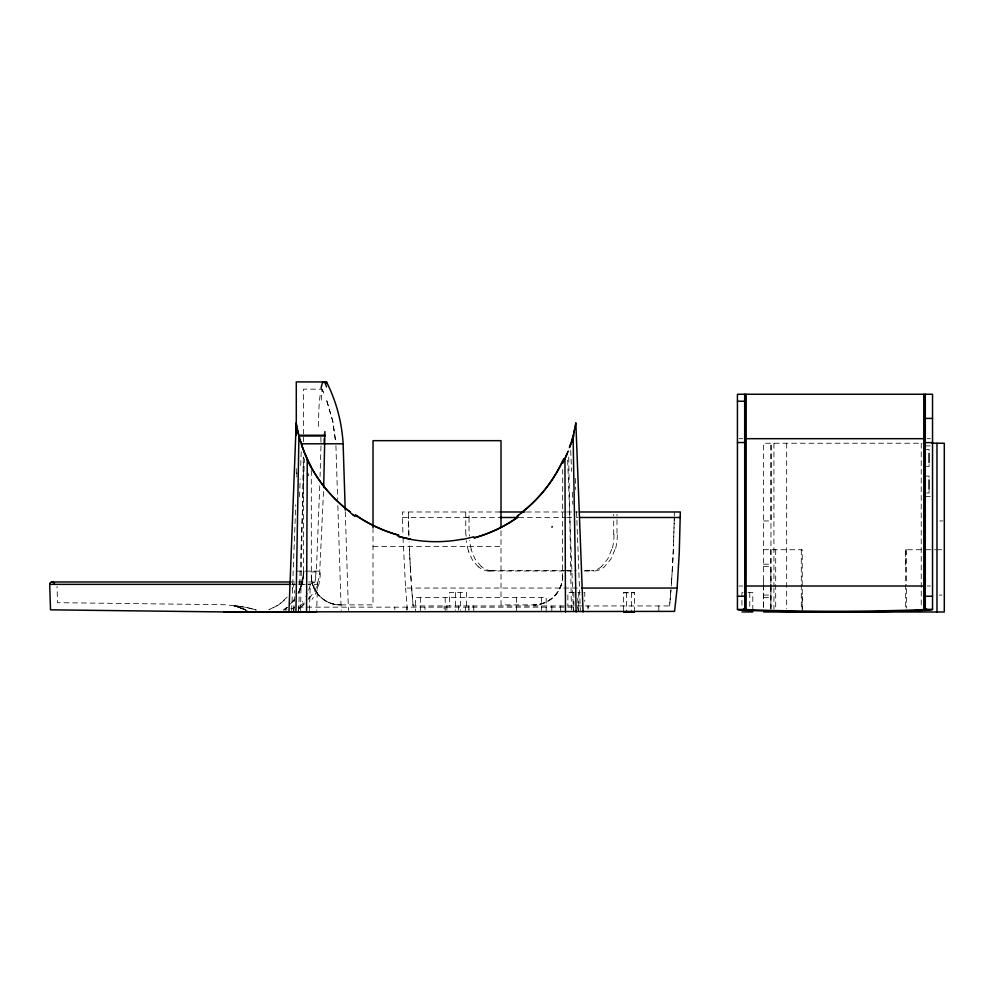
<?xml version="1.0" encoding="UTF-8"?>
<svg xmlns="http://www.w3.org/2000/svg" width="994" height="994" viewBox="0 0 994 994"><rect width="100%" height="100%" fill="white"/><g stroke="black" fill="none" stroke-linecap="round" stroke-linejoin="round"><path stroke-width="0.75" stroke-dasharray="4.97 3.73" d="M303.543 571.55L303.543 457.016M408.832 534.685L408.435 512.32M468.907 610.478L468.907 608.962M468.907 607.458L468.907 605.942L468.907 611.981M588.063 608.962L588.063 605.942L588.063 611.981M613.683 534.586L613.683 519.589M763.616 585.304L763.616 609.024L763.616 443.237L922.109 443.237M763.616 583.826L763.616 580.856M770.872 608.974L770.872 584.87M770.872 583.366L770.872 569.798M802.257 609.16L802.257 596.425M905.658 565.3L905.658 549.732L924.693 549.732M300.586 610.54L303.307 457.141M674.255 520.297L674.305 517.427M674.267 518.856L673.485 546.166M674.193 523.179L673.112 554.789M320.975 445.971L320.056 476.461M309.432 610.589L310.277 584.124L315.21 581.962L316.875 582.67L317.521 584.348L316.688 610.453M319.745 485.743L316.34 571.96L308.339 571.96M291.677 610.589L295.74 504.828M296.808 476.996L296.97 472.821M293.826 610.453L294.584 590.56M299.517 496.814L300.2 478.872M300.71 465.416L301.281 450.456M298.647 610.564L304.437 458.706M323.51 491.545L319.496 576.271L315.496 589.802L308.078 599.916M673.373 549.048L672.416 568.034M562.592 578.508L562.703 469.553M321.273 400.135L321.969 389.176L303.543 389.151L303.543 434.043M672.975 557.659L671.633 580.347M672.329 569.574L671.198 586.51L671.534 581.888M670.751 592.523L670.913 590.287M670.975 589.541L669.621 605.942L413.106 605.942L412.821 602.588M670.565 594.76L670.105 600.351M669.919 602.588L669.621 605.942M302.661 580.595L303.22 576.98L300.486 588.299L303.257 576.607A36.38 26.788 83.2 0 0 303.679 571.972M315.893 577.303L313.644 587.827M302.524 581.291L303.22 576.98M611.695 549.359L607.806 558.864L601.432 566.692M614.913 549.607L610.863 559.162L604.19 567.027A20.253 18.675 79.5 0 1 593.53 571.103M294.448 583.59L292.087 589.467M561.585 583.876C558.268 596.04 546.327 605.048 533.728 604.886L501.013 604.886L501.013 528.013M300.486 588.299L301.319 585.876M300.437 588.411L298.188 593.443M309.88 596.524L308.078 599.382M293.603 600.637L294.485 599.457L290.72 604.041M287.167 597.096L278.606 604.948L268.305 610.005M304.313 603.942L300.35 607.446L301.17 606.812M303.717 604.538L301.368 606.638M284.458 600.09L278.606 604.948L269.125 609.732M286.931 607.483L283.973 610.03M283.986 609.918L287.278 607.272M300.312 607.471L299.132 608.34L299.654 607.968M304.35 602.898L298.088 606.377M298.523 608.75L299.07 608.378L298.411 608.837M294.323 607.831L290.782 608.912M287.129 609.769L285.464 610.105M465.751 517.539L469.044 517.439L469.044 511.985M739.089 438.689L742.841 438.689M927.129 438.689L930.459 438.689M925.29 445.908L931.092 445.908M925.29 449.536L929.055 449.536L929.055 452.009M926.545 466.447L929.055 466.447L929.055 464.546M925.29 476.101L929.055 476.101L929.055 478.574M926.545 493.012L929.055 493.012L929.055 490.527M925.29 496.627L931.092 496.627M500.156 511.985L402.396 511.985L402.955 535.903M526.36 511.985L565.549 511.985M566.655 511.985L577.936 511.985M402.396 517.489L500.144 517.439M518.719 517.439L565.226 517.489M566.655 517.489L575.29 517.489M576.396 517.439L577.936 517.439M763.616 520.943L771.033 520.943L771.033 443.237L770.934 586.373M939.852 520.943L942.821 520.943M373.011 546.402L501.013 546.402M763.616 549.732L802.22 549.732L802.257 611.981M926.197 549.732L932.223 549.732M934.422 549.732L935.64 549.732M936.895 549.732L941.604 549.732M763.616 564.219L770.872 564.219M763.616 566.642L770.872 566.642M491.508 570.631L564.778 570.631M566.021 570.631L576.122 570.631M584.957 570.631L591.219 570.631M489.21 571.003L565.847 571.003M567.164 571.003L573.762 571.003M584.323 571.003L593.517 571.003M296.287 571.115L303.692 571.115M305.183 571.115L319.981 571.115M303.53 571.96L304.338 571.96M293.031 581.962L294.796 581.962M298.113 581.962L303.915 581.962M308.562 581.962L315.21 581.962A2.311 2.311 0 0 1 317.521 584.348L308.115 584.348M292.261 584.124L293.826 584.124M298.125 584.124L304.823 584.124M308.413 584.124L310.277 584.124M291.64 584.348L306.736 584.348M739.089 586.013L742.841 586.013M927.129 586.013L930.459 586.013M403.005 537.443L405.589 588.05L580.074 588.05M574.01 592.449L567.872 592.449L567.872 605.942M577.849 592.449L580.21 592.449M583.838 592.449L584.783 592.449L584.783 601.445M743.015 592.635L741.946 592.635L741.934 607.496M748.047 592.635L752.793 592.635L752.806 610.465M623.611 592.772L634.458 592.772M763.616 595.083L770.872 595.083M939.318 595.083L942.039 595.083M763.616 597.493L770.872 597.493M293.789 607.148L294.51 607.148M298.113 607.148L574.159 607.148M577.738 607.148L578.259 610.167M234.162 605.793L224.955 604.725L57.54 602.675L57.018 586.435M235.665 605.942L234.012 605.781L240.088 607.52M236.41 606.017C229.8 604.812 242.946 608.34 240.623 607.719M236.112 605.98L237.144 606.091M236.845 606.067L237.578 606.141M237.293 606.116L238.311 606.228M238.026 606.191L247.668 607.732M238.535 606.253L239.268 606.34M239.641 606.39L240.747 606.539M241.033 606.576L241.89 606.7M242.163 606.75L243.008 606.874M243.294 606.924L244.164 607.061M244.822 607.185L245.593 607.322M247.021 607.595L256.278 610.08M248.699 607.955L249.792 608.204M235.454 606.116L234.41 605.868L237.243 606.601M250.239 608.316L251.134 608.539M235.814 606.203L245.903 610.055L244.723 609.471M251.432 608.614L252.451 608.887M252.749 608.974L256.117 610.03M245.481 609.881L236.684 606.439L245.419 609.807L241.865 608.204L242.461 608.452M236.684 606.439L245.63 609.956M238.411 606.949L248.04 611.335M243.48 608.887L244.189 609.21M478.536 567.027L472.659 560.442L468.249 551.036M481.295 566.692L474.921 558.864L471.032 549.359M326.914 401.004L332.804 421.381L335.748 442.218M326.753 400.657L332.804 421.381L335.748 442.603M311.445 578.508C312.464 593.02 325.771 605.172 340.308 604.886L373.011 604.886L373.011 529.553M311.321 575.911C311.097 591.393 324.814 605.122 340.308 604.886A28.975 28.975 0 0 1 311.321 575.911L311.321 468.795M413.106 605.942L411.988 592.523M407.403 609.881L405.589 588.05M412.622 600.351L411.305 583.428M411.814 590.287L410.398 569.574M411.094 580.347L409.242 546.178M410.311 568.034L409.081 541.867M320.851 437.31L321.012 442.305M575.277 478.387L575.7 489.52M576.557 511.786L580.347 610.589M577.738 598.214L578.21 610.453M570.742 450.456L571.538 471.392M572.345 492.328L572.805 504.293M567.649 460.123L573.389 610.564M345.278 511.686L348.447 610.465M335.922 445.623L337.649 499.572M337.836 505.573L341.19 610.478M408.894 536.114L408.422 517.439M568.717 457.141L571.438 610.54M444.107 605.942L444.132 608.962M469.044 517.439L469.044 534.586M921.239 443.237L921.239 607.346M906.627 549.732L906.627 584.745M906.627 588.647L906.627 608.092M905.658 549.732L905.658 609.16M801.301 549.732L801.301 608.949M786.676 443.237L786.676 608.887M775.693 549.732L775.693 608.949M773.928 443.237L773.928 586.373M773.928 587.876L773.928 608.974M770.934 587.876L770.934 608.974M770.872 549.732L770.872 611.981M749.787 592.635L749.787 610.465M674.305 511.985L674.305 516.06M658.798 605.942L658.798 611.981M634.47 612.093L634.47 592.635L623.611 592.635L623.598 612.093M631.451 592.635L631.451 612.093M626.618 592.635L626.618 612.093M616.976 514.37L616.976 515.737M616.976 519.688L616.976 534.772M613.683 514.37L613.683 515.737M578.744 592.449L578.744 610.478M573.911 592.449L573.911 610.478M573.439 607.148L573.439 610.167M560.678 605.942L560.678 611.981M551.832 605.942L551.832 611.981M546.191 611.981L546.191 597.493L415.504 597.493L415.504 611.981M541.37 597.493L541.37 610.527M516.47 597.493L516.47 611.981M473.74 605.942L473.74 611.981M466.434 605.942L466.434 592.449L449.536 592.449L449.536 605.942M465.751 511.985L465.751 534.772M465.639 607.148L465.639 611.981M460.396 592.449L460.396 610.478M458.569 605.942L458.569 610.092M455.575 592.449L455.575 610.478M446.915 605.942L446.915 610.092M445.225 597.493L445.225 610.527M424.972 607.148L424.972 609.571M420.325 597.493L420.325 611.981M406.384 607.148L406.384 610.167M394.78 607.148L394.78 609.571M303.543 436.851L303.543 442.044M298.585 607.148L298.585 611.981M296.287 468.634L296.287 476.399M293.764 607.148L293.764 611.981M468.509 550.937A45.985 39.437 86.5 0 1 466.397 540.748M466.111 536.275A45.985 39.437 86.5 0 1 466.099 534.784M489.197 571.128A20.253 18.625 -83 0 1 478.623 566.915M617.311 534.76A46.308 40.344 -86.9 0 1 615.274 549.744M471.268 549.272A47.799 41.015 86.5 0 1 469.653 540.537M469.367 536.077A47.799 41.015 86.5 0 1 469.354 534.598M491.496 570.78A18.923 17.407 -83.5 0 1 481.394 566.568M601.395 566.642A18.923 17.47 80.3 0 1 591.231 570.767M614.006 534.586A47.799 41.649 -86.8 0 1 612.043 549.471M315.993 571.885A43.301 25.546 87.7 0 1 315.558 577.166M310.128 585.491A48.035 32.429 84.3 0 1 305.829 596.562M302.723 601.519A48.035 32.429 84.3 0 1 302.362 601.991M320.279 572.693A44.382 32.74 77.9 0 1 312.041 599.357M303.344 571.935A37.399 27.012 83.7 0 1 302.437 580.695M293.441 600.376A69.331 47.96 87.2 0 1 290.26 604.079M286.918 607.297A69.331 47.96 87.2 0 1 283.489 610.018M299.306 590.684A49.824 35.014 85.3 0 1 297.952 593.517M301.915 583.428A42.17 30.044 84.4 0 1 300.35 588.336M302.748 581.403A42.22 30.392 83.8 0 1 299.877 590.312M286.918 607.918A70.636 49.203 86.2 0 1 284.682 609.682M318.577 426.414A57.876 5.865 87.6 0 1 320.689 392.605M321.646 389.387A58.062 0.969 -88.3 0 1 321.758 389.139M323.796 443.262A57.863 1.28 -88.8 0 1 324.019 433.806M562.703 575.911C562.766 591.48 549.284 605.097 533.728 604.886A28.975 28.975 0 0 0 562.703 575.911M322.267 389.772L321.969 389.151L324.193 394.133L322.267 389.772"/><path stroke-width="1.49" d="M306.55 611.981L307.258 459.079L306.376 457.116M295.926 611.981L298.921 435.67L298.262 433.049M579.49 511.985L680.331 511.985L679.25 552.788L677.138 588.05L674.578 611.385L226.222 611.956M288.943 611.981L296.212 422.86M323.671 487.569L324.914 431.558M326.392 383.237L326.504 381.944L296.287 381.907L296.287 435.248M575.849 422.649L583.093 611.981M575.7 423.543L575.24 426.115M575.253 426.078L574.408 430.253M574.358 430.452L573.998 432.042M574.271 430.862L574.097 431.595M573.762 433.049L574.01 431.968M573.799 432.912L573.675 436.639M573.488 434.154L573.078 435.77M571.774 440.454L572.991 436.117M571.625 440.951L571.376 441.783M571.103 442.641L570.829 443.51M570.854 443.411L570.643 444.057M570.544 444.355L570.444 444.666M570.394 444.815L570.071 445.797M570.047 445.859L569.798 446.579M569.699 446.84L569.438 447.598L569.748 446.716M567.909 451.686L568.158 451.052M567.487 452.755L567.822 451.922M567.375 453.028L566.779 454.494M567.114 453.686L566.307 455.587M566.568 454.991L565.959 456.408M566.008 456.283L563.871 460.992M565.648 457.116L564.952 458.669M564.94 458.694L565.474 611.981M564.604 459.452L564.244 460.222M563.958 460.818L562.703 463.39M522.509 512.208L516.868 516.333M518.098 515.464L518.744 515.016M925.19 609.446L923.861 609.595A235.106 22.676 0 0 1 746.183 609.595L737.436 609.384L737.436 394.258L932.534 394.258L932.534 609.384A9.704 0.932 0 0 1 926.507 610.254A242.325 23.371 0 0 1 743.462 610.254A9.704 0.932 0 0 1 737.449 609.384M259.583 611.807L255.806 611.981M316.639 611.981L225.849 611.969M225.75 611.969L50.52 609.831L49.7 584.348A2.311 2.311 0 0 1 52.011 581.962L291.205 581.962M923.786 609.595L923.786 394.258M268.43 611.807L258.254 611.981M737.436 401.241L744.68 401.241M925.29 418.412L932.534 418.412M299.877 435.248L324.976 435.248M299.89 436.006L325.026 436.006M744.705 438.689L925.265 438.689M737.436 442.529L744.68 442.529M925.29 442.616L932.534 442.616M932.086 443.237L944.3 443.237L944.3 611.981L763.616 611.981M301.716 443.796L343.116 443.796L345.241 510.146M500.156 511.985L524.832 511.985M500.255 517.489L516.072 517.489M579.601 517.489L680.331 517.489M49.7 584.348L290.285 584.348M744.705 586.013L925.265 586.013M581.527 588.05L677.138 588.05M737.436 596.238L744.68 596.238M925.29 596.238L932.534 596.238M932.534 609.384L925.29 609.384L925.29 394.258M223.948 611.956L225.936 611.956M741.946 611.956L752.793 611.956M623.611 612.093L634.458 612.093M746.109 609.595L746.196 394.258M744.767 609.446L744.68 394.258M52.011 581.962L54.471 583.043M350.783 513.165L355.156 516.333M353.901 515.451L354.523 515.898M352.646 514.544L353.268 515.004M311.321 467.242L307.245 459.054M308.339 461.378L305.009 453.898M306.4 457.165L306.04 456.345M305.903 456.022L305.406 454.867M305.767 455.724L304.313 452.195M304.649 453.028L303.94 451.239M304.338 452.258L303.704 450.617M303.853 451.003L303.22 449.338M303.555 450.207L303.381 449.76M302.462 447.238L303.158 449.164M302.996 448.716L302.822 448.257M302.623 447.698L302.4 447.064M302.449 447.225L302.139 446.318M302.325 446.84L300.797 442.231M302.089 446.169L301.865 445.523M301.679 444.964L301.331 443.92M300.399 440.951L300.809 442.255L300.499 441.261M300.461 441.162L299.927 439.348M300.076 439.857L299.442 437.621M299.48 437.745L299.032 436.117M298.871 435.484L299.07 436.254M298.535 434.154L298.362 433.459M298.076 432.241L298.275 433.098M298.101 432.353L297.889 431.446M297.927 431.595L297.666 430.452M297.802 431.048L297.579 430.054M297.492 429.656L297.293 428.662M297.305 428.774L296.771 426.078M296.784 426.115L296.287 423.295M573.103 435.67L576.098 611.981M936.982 443.237L936.982 611.981M929.055 453.363L929.055 462.62M929.055 479.928L929.055 489.185M926.507 608.738L926.507 610.254M743.462 608.738L743.462 610.254M501.013 526.485L501.013 440.665L373.011 440.665L373.011 528.013M570.78 444.132A19.333 2.41 -69.1 0 1 570.457 445.101M572.656 438.702A10.126 1.106 -69.5 0 1 571.674 442.566M302.077 445.672A19.333 2.125 69.4 0 1 301.791 444.815M350.534 512.233A143.136 141.471 -7.8 0 1 308.177 461.452M562.778 460.93A143.136 141.073 79.9 0 1 521.738 512.544M517.601 517.34A139.16 136.948 0.1 0 1 474.113 537.916A139.259 137.122 0.4 0 0 518.185 516.905M473.914 536.735A139.384 137.284 -7 0 1 461.899 539.506M461.937 539.282A141.657 141.657 0 0 1 410.087 539.282M398.358 536.35A139.346 136.799 7.6 0 0 410.162 539.071A139.384 136.861 7.6 0 1 398.234 536.325M398.693 535.194A139.16 134.202 9 0 1 355.914 515.302M307.618 473.306A133.072 2.386 75.7 0 1 308.19 475.418M349.851 511.786A143.061 141.459 -8.4 0 1 307.034 459.178M563.76 458.607A143.061 140.912 81.2 0 1 522.335 511.997M398.557 535.17A139.259 134.414 9 0 1 355.318 514.904M552.179 526.46A133.072 0.733 -78.8 0 1 552.005 527.305M326.504 381.907A157.114 157.114 0 0 1 343.116 443.796M321.062 388.232A65.144 6.734 87.7 0 1 326.492 386.877"/></g></svg>
